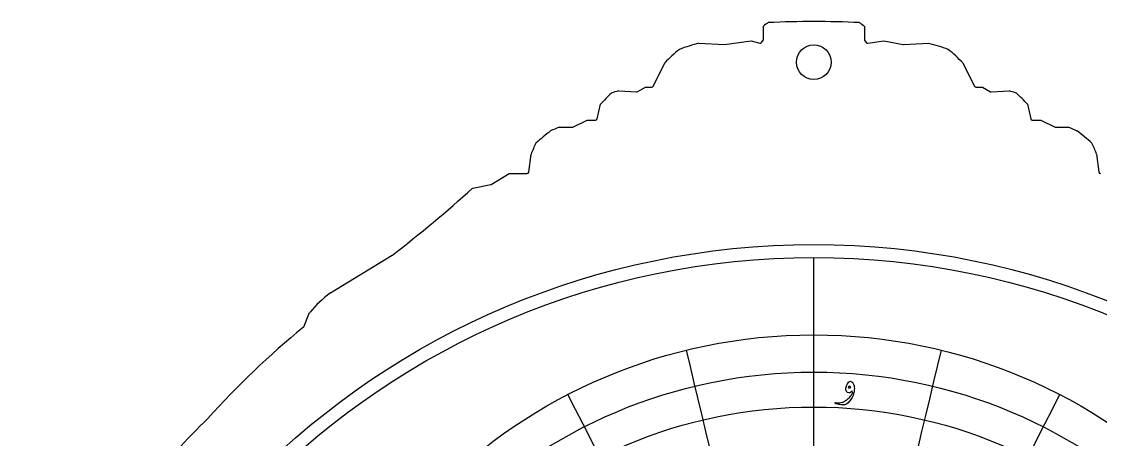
# Model space of a CAD drawing. Header units: millimetres. Extents: x -88 to 88, y -88 to 103.
# Drawn here: x -80.5 to 29.1, y 60.7 to 103.2 of the extents above; entities that cross this region are included whole.
import ezdxf

# ---------------------------------------------------------------- set-up
doc = ezdxf.new("R2010")
doc.units = ezdxf.units.MM
for name, color, linetype in [('CUT_INNER', 6, 'Continuous'), ('CUT_OUTER', 1, 'Continuous'), ('ENGRAVE', 7, 'Continuous'), ('ENGRAVE_FINE', 8, 'Continuous'), ('GUIDE', 3, 'Continuous'), ('TEXT', 5, 'Continuous')]:
    doc.layers.add(name, color=color, linetype=linetype)

msp = doc.modelspace()

# ---------------------------------------------------------------- linework, layer by layer
at = {"layer": 'CUT_INNER'}
msp.add_circle((0, 99.04), 1.76, dxfattribs=at)
at = {"layer": 'CUT_OUTER'}
for points in [[(-5.12, 101.37), (-5.12, 102.69), (-5.12, 102.69)], [(5.14, 102.69), (5.14, 102.69), (5.14, 101.37)], [(-11.67, 100.96), (-11.67, 100.96), (-9.09, 100.83), (-9.08, 100.83), (-9.06, 100.84), (-6.36, 101.2), (-6.36, 101.21), (-6.35, 101.2), (-5.47, 100.98)], [(-5.31, 101.05), (-5.15, 101.29)], [(5.16, 101.29), (5.33, 101.04)], [(5.48, 100.97), (7.11, 101.2), (7.12, 101.21), (7.12, 101.2), (9.08, 100.84), (9.1, 100.83), (9.11, 100.83), (11.69, 100.96), (11.69, 100.96)], [(-16.33, 96.59), (-15.14, 98.98), (-15.14, 98.98)], [(15.15, 98.98), (15.16, 98.98), (16.35, 96.59)], [(-17.94, 96.03), (-17.12, 96.5), (-17.11, 96.51), (-17.11, 96.51), (-16.47, 96.51)], [(16.48, 96.51), (17.13, 96.51), (17.13, 96.51), (17.14, 96.5), (17.96, 96.03)], [(-19.83, 96.14), (-19.83, 96.14), (-18.03, 96.02)], [(18.04, 96.02), (19.85, 96.14), (19.85, 96.14)], [(-22.03, 93.29), (-21.69, 94.77), (-21.69, 94.78)], [(21.71, 94.78), (21.71, 94.77), (22.05, 93.29)], [(-25.89, 92.43), (-25.89, 92.43), (-24.57, 92.43)], [(-24.5, 92.44), (-23.05, 93.17), (-23.05, 93.17), (-23.05, 93.17), (-22.18, 93.17)], [(22.2, 93.17), (23.06, 93.17), (23.07, 93.17), (23.07, 93.17), (24.52, 92.44)], [(24.59, 92.43), (25.91, 92.43), (25.91, 92.43)], [(-28.97, 87.86), (-28.74, 89.7), (-28.74, 89.71)], [(28.75, 89.71), (28.75, 89.7), (28.98, 87.86)], [(-32.79, 86.63), (-30.96, 87.73), (-30.96, 87.73), (-30.96, 87.73), (-29.12, 87.73)], [(-34.67, 86.25), (-34.67, 86.25), (-32.84, 86.61)], [(-49.13, 75.62), (-42.84, 79.44), (-42.83, 79.45)], [(-51.84, 72.18), (-51.24, 73.63), (-51.24, 73.63)]]:
    msp.add_lwpolyline(points, dxfattribs=at)
for centre, radius, start, end in [((0.01, 1.35), 101.82, 87.3901, 92.6098), ((-1.3, 98.11), 5.97, 123.8728, 129.8089), ((0.86, 97.5), 6.72, 50.4797, 55.7406), ((-7.03, 82.66), 18.88, 104.2301, 110.5201), ((-5.43, 101.13), 0.15, 255.9638, 326.2785), ((-5.27, 101.37), 0.15, 326.2785, 360), ((5.29, 101.37), 0.15, 180, 213.7215), ((5.46, 101.12), 0.15, 213.7215, 278.1301), ((5.65, 78.16), 23.58, 70.1133, 75.151), ((0.44, 83.47), 21.99, 129.8762, 135.1224), ((2.05, 86.18), 18.31, 44.3353, 50.6323), ((-16.47, 96.66), 0.15, 270, 333.4349), ((16.48, 96.66), 0.15, 206.5651, 270), ((-9.23, 83.42), 16.85, 132.3016, 137.6532), ((-17.53, 87.98), 8.47, 105.7895, 111.0779), ((-18.02, 96.17), 0.15, 266.1986, 299.7323), ((18.03, 96.17), 0.15, 240.2677, 273.8014), ((17.69, 88.4), 8.03, 68.7749, 74.3575), ((9.08, 83.25), 17.1, 42.3854, 47.6597), ((-22.18, 93.32), 0.15, 270, 347.0168), ((22.2, 93.32), 0.15, 192.9832, 270), ((-22.5, 83.32), 9.72, 110.4345, 115.9887), ((-24.57, 92.58), 0.15, 270, 296.5651), ((24.59, 92.58), 0.15, 243.4349, 270), ((22.69, 83.73), 9.27, 63.8762, 69.7006), ((-13.91, 75.14), 21.24, 127.1996, 132.4104), ((14.74, 76.11), 19.98, 47.4248, 52.9651), ((-17.18, 85.23), 12.39, 153.2152, 158.8452), ((16.3, 84.84), 13.37, 21.361, 26.5784), ((-29.12, 87.88), 0.15, 270, 352.875), ((29.13, 87.88), 0.15, 187.125, 270), ((-32.87, 86.76), 0.15, 281.2995, 300.9797), ((-130.29, 192.71), 143.1, 307.6736, 311.9275), ((-40.75, 64.6), 13.84, 127.2649, 139.2515), ((5.54, 2.3), 90.41, 129.428, 137.9425), ((-51.98, 72.24), 0.15, 313.4116, 337.3657), ((-0.05, 0.04), 87.94, 134.4097, 146.17)]:
    msp.add_arc(centre, radius, start, end, dxfattribs=at)
at = {"layer": 'ENGRAVE'}
msp.add_lwpolyline([(0, -79.2), (0, 79.2)], dxfattribs=at)
for centre, radius in [((0, 0), 79.2), ((0, 16.84), 54.51)]:
    msp.add_circle(centre, radius, dxfattribs=at)
at = {"layer": 'ENGRAVE_FINE'}
for centre, radius in [((0, 15.97), 51.6), ((0, 15.18), 48.84)]:
    msp.add_circle(centre, radius, dxfattribs=at)
for centre, radius, start, end in [((-951.47, -159.56), 966.14, 7.27414, 13.73274), ((-951.47, -159.56), 966.14, 7.27414, 13.73274), ((951.47, -159.56), 966.14, 166.26726, 172.72586), ((951.47, -159.56), 966.14, 166.26726, 172.72586), ((-460.94, -159.56), 490.52, 14.6007, 27.2831), ((-460.94, -159.56), 490.52, 14.6007, 27.2831), ((460.94, -159.56), 490.52, 152.7169, 165.3993), ((460.94, -159.56), 490.52, 152.7169, 165.3993)]:
    msp.add_arc(centre, radius, start, end, dxfattribs=at)
at = {"layer": 'GUIDE'}
msp.add_circle((0, 0), 80.52, dxfattribs=at)
at = {"layer": 'TEXT'}
for points in [[(3.34, 66.19), (3.43, 66.39), (3.52, 66.53), (3.62, 66.61), (3.72, 66.64), (3.79, 66.63), (3.85, 66.59), (3.92, 66.53), (3.98, 66.45), (4.01, 66.4), (4.03, 66.35), (4.05, 66.3), (4.07, 66.25), (4.09, 66.2), (4.1, 66.15), (4.11, 66.09), (4.12, 66.03), (4.13, 65.91), (4.12, 65.75), (4.1, 65.58), (4.05, 65.38), (3.99, 65.18), (3.89, 64.98), (3.78, 64.8), (3.64, 64.62), (3.49, 64.46), (3.36, 64.35), (3.25, 64.28), (3.15, 64.25), (3.05, 64.24), (2.93, 64.25), (2.8, 64.26), (2.65, 64.28), (2.58, 64.29), (2.51, 64.3), (2.44, 64.32), (2.39, 64.33), (2.33, 64.35), (2.29, 64.36), (2.24, 64.38), (2.21, 64.39), (2.18, 64.4), (2.17, 64.42), (2.16, 64.43), (2.16, 64.45), (2.17, 64.46), (2.18, 64.47), (2.2, 64.48), (2.22, 64.47), (2.4, 64.46), (2.58, 64.46), (2.75, 64.47), (2.92, 64.5), (2.97, 64.52), (3.03, 64.54), (3.09, 64.58), (3.16, 64.62), (3.23, 64.67), (3.31, 64.73), (3.4, 64.8), (3.49, 64.88), (3.58, 64.96), (3.66, 65.03), (3.73, 65.11), (3.79, 65.18), (3.84, 65.24), (3.88, 65.31), (3.91, 65.37), (3.93, 65.42), (3.92, 65.51), (3.91, 65.58), (3.89, 65.62), (3.88, 65.64), (3.78, 65.53), (3.68, 65.47), (3.56, 65.46), (3.42, 65.5), (3.31, 65.6), (3.26, 65.75), (3.27, 65.94), (3.34, 66.19)], [(3.77, 66.02), (3.7, 66.1), (3.63, 66.13), (3.55, 66.11), (3.48, 66.03), (3.54, 65.98), (3.61, 65.96), (3.68, 65.97), (3.77, 66.02)]]:
    msp.add_lwpolyline(points, close=True, dxfattribs=at)

doc.saveas('drawing.dxf')
